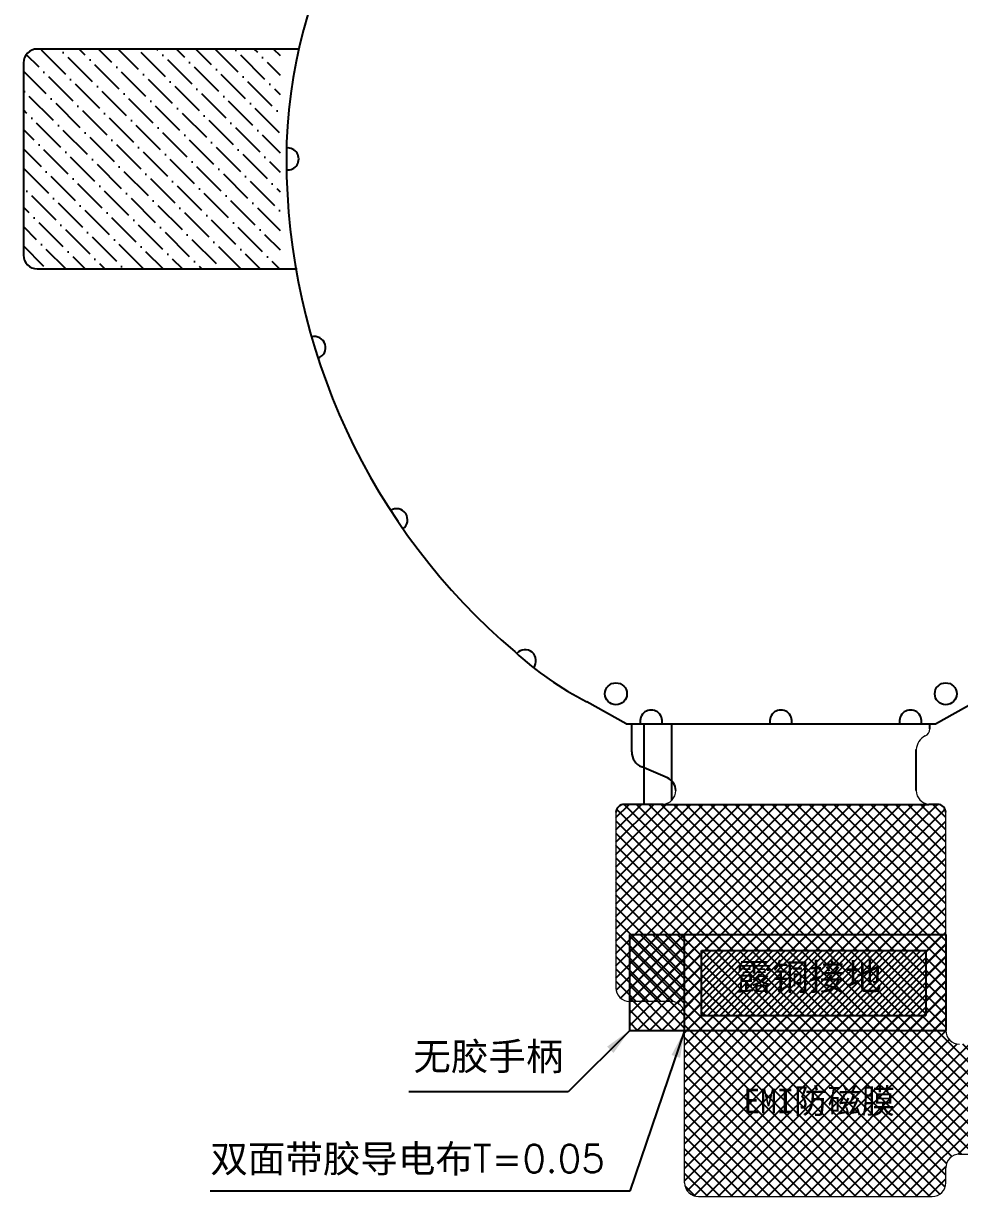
# Model space of a CAD drawing. Header units: millimetres. Extents: x 1060 to 1294, y 252 to 408.
# Drawn here: x 1148.7 to 1182.75, y 327.56 to 370.25 of the extents above; entities that cross this region are included whole.
import ezdxf

# ---------------------------------------------------------------- set-up
doc = ezdxf.new("R2010")
doc.units = ezdxf.units.MM
doc.linetypes.add('SOLID', pattern=[0])
doc.layers.add('1', color=7, linetype='Continuous', lineweight=13)
for name, color, linetype in [('BZ', 210, 'Continuous'), ('dim', 3, 'Continuous'), ('DWG', 7, 'Continuous'), ('FPC', 33, 'Continuous'), ('LAYER0$C$L0', 2, 'SOLID'), ('外框', 142, 'Continuous')]:
    doc.layers.add(name, color=color, linetype=linetype)
doc.styles.add('ROMANS', font='romans.shx')
doc.styles.add('宋体', font='SimSun.ttf')
doc.styles.add('宝明', font='simhei.ttf')
doc.dimstyles.new('DIM', dxfattribs={"dimtxt": 1.4, "dimasz": 1.2, "dimexe": 0.5, "dimexo": 0.5, "dimgap": 0.11, "dimtad": 0, "dimzin": 1, "dimdsep": 46, "dimtxsty": 'ROMANS', "dimcen": 0.3, "dimadec": 0, "dimazin": 0, "dimtfac": 1, "dimtofl": 0, "dimtmove": 0, "dimatfit": 3, "dimfxl": 1, "dimarcsym": 0})

msp = doc.modelspace()

# ---------------------------------------------------------------- hatches: boundary and pattern name
h = msp.add_hatch()
h.set_pattern_fill('ANSI37', color=5, scale=0.1, style=0)
h.set_pattern_definition([(45, (-1691.143517862764, 116.5602859702421), (-0.2245064030267288, 0.2245064030267289), []), (135, (-1691.143517862764, 116.5602859702421), (-0.2245064030267289, -0.2245064030267288), [])])
h.paths.add_polyline_path([(1173.366308467944, 336.5134157423039), (1181.523308467943, 336.5134510649351), (1181.523308467943, 334.1488165104402), (1173.366308467944, 334.1488165104402)], flags=16)
edge = h.paths.add_edge_path()
edge.add_line((1182.749442377973, 333.1074070172911), (1199.967593912168, 333.1074072855799))
edge.add_line((1199.967593912168, 333.1074072855799), (1199.967593912168, 329.1074072855799))
edge.add_line((1182.749273911357, 329.1074070172886), (1199.967593912168, 329.1074072855799))
edge.add_arc((1182.749442370609, 333.6074070172911), 0.5, 179.9980696835453, 270.0000008437685)
edge.add_arc((1182.749273918721, 328.6074070172886), 0.5, 90.0000008437685, 179.9980696835453)
edge.add_line((1182.249255589421, 328.0633639615144), (1182.249273919004, 328.6074238624774))
edge.add_arc((1181.749255589705, 328.0633808067033), 0.5, 270.0000008437685, 359.998069683542)
edge.add_line((1173.24922433046, 327.5633806815281), (1181.749255597068, 327.5633808067033))
edge.add_arc((1173.249224323097, 328.0633806815281), 0.5, 180.000000843762, 270.0000008437685)
edge.add_line((1172.749224323097, 328.0633806741649), (1172.749224233257, 334.1639251241216))
edge.add_arc((1172.249224233257, 334.1639251167584), 0.5, 8.437619725585952e-07, 90.0000008437685)
edge.add_line((1172.249224225894, 334.6639251167584), (1170.74929131563, 334.6639250946698))
edge.add_arc((1170.749291308267, 335.1639250946698), 0.5, 179.9991466314129, 270.0000008437685)
edge.add_line((1170.249190405761, 341.5331371823683), (1170.249291308322, 335.1639325417156))
edge.add_arc((1170.549190405694, 341.5331308699878), 0.2999999999999999, 89.99879442406083, 179.9987944241455)
edge.add_line((1171.962108218225, 341.8331950623513), (1170.549196718075, 341.8331308699213))
edge.add_line((1171.962108218225, 341.8331950623513), (1181.638168315832, 341.8331503765574))
edge.add_line((1181.94918408461, 341.8331310378026), (1181.638168315832, 341.8331503765574))
edge.add_arc((1181.94919040585, 341.5331446844479), 0.2999999999999999, 359.9986009588228, 449.9986009588952)
edge.add_line((1182.249442370893, 333.6074238624798), (1182.249190405761, 341.5331373590855))
h.paths.add_polyline_path([(1174.658078228184, 331.7173788598931), (1180.804726272877, 331.7173788598931), (1180.804726272877, 330.090842547044), (1174.658078228184, 330.090842547044)], flags=24)
h = msp.add_hatch()
h.set_pattern_fill('ANSI37', color=256, scale=0.1, style=0)
h.set_pattern_definition([(45, (0, 0), (-0.2245064030267288, 0.2245064030267289), []), (135, (0, 0), (-0.2245064030267289, -0.2245064030267288), [])])
h.paths.add_polyline_path([(1170.749180650886, 337.1025998140289), (1172.749224241453, 337.1026), (1172.749224241453, 333.6074238624799), (1170.749180650886, 333.607423676509)])
h = msp.add_hatch()
h.set_pattern_fill('ANSI31', color=4, scale=0.1, style=0)
h.set_pattern_definition([(45, (0, 0), (-0.2245064030267288, 0.2245064030267289), [])])
h.paths.add_polyline_path([(1172.749224241453, 337.1026), (1182.249358308293, 337.1026), (1182.249442370893, 333.6074238624799), (1172.749224241453, 333.6074238624799)])
h = msp.add_hatch()
h.set_pattern_fill('ANSI37', color=2, scale=0.1, style=0)
h.set_pattern_definition([(45, (-224.6803914725842, -76.741984257696), (-0.2245064030267288, 0.2245064030267289), []), (135, (-224.6803914725842, -76.741984257696), (-0.2245064030267289, -0.2245064030267288), [])])
h.paths.add_polyline_path([(1173.366308467944, 334.1488165104403), (1181.523308467943, 334.1488165104403), (1181.523308467943, 336.5134510649351), (1173.366308467944, 336.513415742304)])
h.paths.add_polyline_path([(1174.371303748771, 336.2892076002063), (1180.283959838157, 336.2892076002063), (1180.283959838157, 334.5194884672454), (1174.371303748771, 334.5194884672454)], flags=24)
at = {"layer": 'dim'}
h = msp.add_hatch(dxfattribs=at)
h.set_pattern_fill('ANSI36', color=5, scale=4, style=0)
h.set_pattern_definition([(135, (1858.400442480424, -4056.331276773037), (-0.2651650429449554, 0.9722718241315027), [1.25, -0.25, 0, -0.25])])
h.paths.add_polyline_path([(1148.695214490112, 368.8162974141503, -0.4142135623730951), (1149.195214490112, 369.3162974141503), (1158.045214490113, 369.3162974141503), (1158.045214490113, 361.3162974141494), (1149.195214490112, 361.3162974141503, -0.4142135623730951), (1148.695214490112, 361.8162974141503)])

# ---------------------------------------------------------------- linework, layer by layer
at = {"color": 30}
for p, q in [((1170.959994021281, 341.833135710548), (1170.549196718075, 341.8331308699214)), ((1171.962108218226, 341.8331950623514), (1170.549289147396, 341.8331442601114)), ((1171.962108218225, 341.8331950623513), (1181.638168315832, 341.8331503765574)), ((1181.94918408461, 341.8331310378026), (1181.638168315832, 341.8331503765574))]:
    msp.add_line(p, q, dxfattribs=at)
for p, q in [((1170.749180650886, 337.1025998140289), (1172.749224241453, 337.1026)), ((1170.749180650886, 333.607423676509), (1172.749224241453, 333.6074238624799))]:
    msp.add_line(p, q)
at = {"color": 4}
for p, q in [((1172.749224241453, 333.6074238624799), (1172.749224241453, 337.1026)), ((1172.749224241453, 337.1026), (1182.249358308293, 337.1026)), ((1182.249358308293, 337.1026), (1182.249442370893, 333.6074238624799)), ((1172.749224241453, 333.6074238624799), (1182.249442370893, 333.6074238624799))]:
    msp.add_line(p, q, dxfattribs=at)
at = {"color": 6, "ltscale": 0.2}
for centre in [(1170.249190485987, 345.8562982363113), (1182.24919042236, 345.8562982363113)]:
    msp.add_circle(centre, 0.4000000000000433, dxfattribs=at)
for centre, start, end in [((1158.309190408086, 365.3163265327888), 263.3688069322125, 96.54744452087446), ((1159.287559098059, 358.4548434022748), 287.4667481846044, 106.4951226340666), ((1162.267710328856, 352.1893991501832), 304.3809616574077, 123.4093361069036), ((1166.941809996287, 347.0620328346743), 320.3260905608581, 138.7515916121348), ((1171.531633670939, 344.8663265844619), 345.5224874165627, 194.4775127485022), ((1176.249190389412, 344.8663265844619), 345.5224874180701, 194.4775125820975), ((1180.966747040027, 344.8663265844619), 345.5224872545659, 194.4775125805905)]:
    msp.add_arc(centre, 0.4, start, end, dxfattribs=at)
at = {"color": 30}
for centre, start, end in [((1170.549292302338, 341.5331442601281), 90.00060254948718, 180.0006025495788), ((1181.949190405827, 341.5331310378692), 0.001207263379139749, 90.00120726347613)]:
    msp.add_arc(centre, 0.2999999999999999, start, end, dxfattribs=at)
at = {"layer": '1', "color": 30, "linetype": 'Continuous', "lineweight": 18}
for p, q in [((1170.249190405761, 341.5331371823683), (1170.249291308322, 335.1639325417156)), ((1182.249465145608, 334.2834244546664), (1182.249190405761, 341.5331373590855)), ((1172.249224225894, 334.6639251167584), (1170.74929131563, 334.6639250946698)), ((1182.249442370893, 333.6074238624799), (1182.249465145608, 334.2834244546664)), ((1172.749224323097, 328.0633806741649), (1172.749224233257, 334.1639251241216)), ((1182.749273911357, 329.1074070172886), (1199.967593912168, 329.1074072855799)), ((1182.249255589421, 328.0633639615144), (1182.249273919004, 328.6074238624774)), ((1173.24922433046, 327.5633806815281), (1181.749255597068, 327.5633808067033))]:
    msp.add_line(p, q, dxfattribs=at)
for centre, start, end in [((1170.749291308267, 335.1639250946698), 179.9991466314135, 270.0000008437685), ((1172.249224233257, 334.1639251167584), 8.437626850028438e-07, 90.0000008437685), ((1182.749442370609, 333.6074070172911), 179.998069683546, 270.0000008437685), ((1182.749273918721, 328.6074070172886), 90.0000008437685, 179.998069683546), ((1173.249224323097, 328.0633806815281), 180.0000008437626, 270.0000008437685), ((1181.749255589704, 328.0633808067033), 270.0000008437685, 359.9980696835426)]:
    msp.add_arc(centre, 0.5, start, end, dxfattribs=at)
at = {"layer": 'BZ'}
for p, q in [((1170.624190357585, 344.766326581774), (1169.187627182107, 345.568693818814)), ((1181.874190357668, 344.7663265817976), (1183.310753533104, 345.568693818814)), ((1170.624190357585, 344.766326581774), (1181.874190357668, 344.7663265817976))]:
    msp.add_line(p, q, dxfattribs=at)
for centre, radius, start, end in [((1176.249190421261, 365.3163265817996), 17.98999999997293, 359.9997214659883, 180.0002787368246), ((1181.815850717911, 365.3436129859841), 23.55667620128412, 180.0665803024551, 229.6561500819409), ((1174.467193603241, 355.9692384372204), 11.66383941739758, 227.3577231483796, 243.0865555919101)]:
    msp.add_arc(centre, radius, start, end, dxfattribs=at)
at = {"layer": 'dim', "color": 5}
for p, q in [((1158.709511582179, 369.3162974141503), (1149.195214490112, 369.3162974141503)), ((1148.695214490112, 368.8162974141503), (1148.695214490112, 361.8162974141503)), ((1149.195214490112, 361.3162974141503), (1158.648575507543, 361.3162974141503))]:
    msp.add_line(p, q, dxfattribs=at)
for centre, start, end in [((1149.195214490112, 368.8162974141503), 90, 180), ((1149.195214490112, 361.8162974141503), 180, 270)]:
    msp.add_arc(centre, 0.5, start, end, dxfattribs=at)
at = {"layer": 'DWG', "color": 30, "lineweight": 0}
for centre, radius, start, end in [((1181.402508621741, 344.5800223317179), 0.2716417731244664, 291.0321055965923, 359.2446512426815), ((1181.792853280685, 343.7792547921795), 0.620658230856044, 118.154166270534, 175.6301731116415), ((1171.923769029812, 342.3342293330044), 0.5024989887920516, 274.3757511249318, 359.8826272179136), ((1181.675987080733, 342.3343295808384), 0.5024989887920516, 180.1072740410729, 265.6141501340609)]:
    msp.add_arc(centre, radius, start, end, dxfattribs=at)
at = {"layer": 'FPC', "color": 30}
for p, q in [((1170.824234280027, 343.748028207641), (1170.824220972985, 344.7620482727399)), ((1181.674194511171, 344.5762973010654), (1181.674199968261, 344.7620328553622)), ((1181.173993776306, 342.3331405961761), (1181.174193754317, 343.8262971040792)), ((1172.121527355297, 342.7934812135292), (1171.189921810747, 343.1956906839016))]:
    msp.add_line(p, q, dxfattribs=at)
for centre, radius, start, end in [((1171.424234279728, 343.7480471511221), 0.6000000000001212, 180.0018089691953, 247.0130921663373), ((1171.92626696448, 342.3331841575124), 0.4999999999995452, 0.001808969208335793, 67.01309216639388)]:
    msp.add_arc(centre, radius, start, end, dxfattribs=at)
at = {"layer": 'LAYER0$C$L0', "color": 0}
msp.add_line((1170.749180650886, 333.607423676509), (1170.749180650886, 337.1025998140289), dxfattribs=at)
at = {"layer": 'LAYER0$C$L0', "color": 2}
for p, q in [((1173.366308467944, 336.513415742304), (1181.523308467943, 336.5134510649351)), ((1173.366308467944, 334.1488165104403), (1173.366308467944, 336.513415742304)), ((1181.523308467943, 336.5134510649351), (1181.523308467943, 334.1488165104403)), ((1173.366308467944, 334.1488165104403), (1181.523308467943, 334.1488165104403))]:
    msp.add_line(p, q, dxfattribs=at)
at = {"layer": '外框', "color": 2, "ltscale": 5}
for p, q in [((1171.268172187219, 344.7620687698781), (1171.26827018972, 341.8331701132785)), ((1172.268172186598, 344.7621005182056), (1172.268172170343, 341.9683171706905))]:
    msp.add_line(p, q, dxfattribs=at)

# ---------------------------------------------------------------- texts
at = {"layer": 'dim', "color": 6, "insert": (1174.614606148771, 336.0459052002063), "char_height": 0.9732096000000006, "width": 5.513002493442324, "attachment_point": 1, "style": '宝明'}
msp.add_mtext('{\\fSimSun|b0|i0|c134|p2;露铜接地}', dxfattribs=at)
at = {"layer": 'FPC', "color": 6, "insert": (1174.883078228184, 331.4923788598932), "char_height": 0.8999999999999999, "width": 6.344250338930763, "attachment_point": 1, "style": '宋体'}
msp.add_mtext('EMI防磁膜', dxfattribs=at)
at = {"layer": 'LAYER0$C$L0', "color": 0, "char_height": 1, "attachment_point": 1, "style": 'ROMANS'}
for s, insert, width in [('{\\fSimSun|b0|i0|c134|p54;无胶手柄}', (1162.880651561397, 333.1630218688315), 5.95017810743596), ('{\\fSimSun|b0|i0|c134|p54;双面带胶导电布}T=0.05', (1155.495986353319, 329.4390603016683), 16.93110086200002)]:
    msp.add_mtext(s, dxfattribs=dict(at, insert=insert, width=width))

# ---------------------------------------------------------------- leaders
at = {"layer": 'dim', "color": 7}
for points in [[(1172.749224241453, 333.6074238624799), (1170.758633760177, 327.7594533247603), (1155.483967389767, 327.7594533247603)], [(1170.749180650886, 333.607423676509), (1168.506609957513, 331.3676234398782), (1162.718689613919, 331.3676234398782)]]:
    msp.add_leader(points, dimstyle='DIM', override={"dimtxt": 1, "dimasz": 1, "dimclrd": 7, "dimfxl": 1.25}, dxfattribs=at)

doc.saveas('drawing.dxf')
